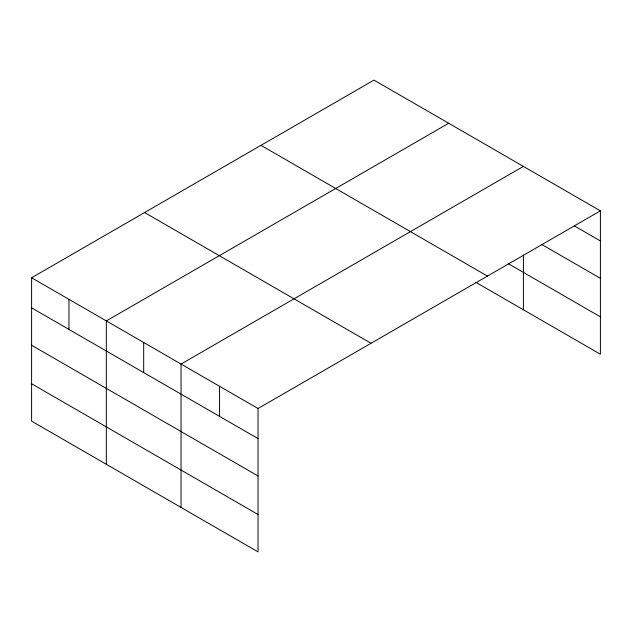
<?xml version="1.0" encoding="UTF-8"?>
<svg xmlns="http://www.w3.org/2000/svg" width="632" height="632" viewBox="0 0 632 632"><rect width="100%" height="100%" fill="white"/><g stroke="black" fill="none" stroke-linecap="round" stroke-linejoin="round"><path stroke-width="0.95" d="M475.857 282.322L600.4 354.228L600.4 210.851L373.962 80.114L31.6 277.772L31.6 421.149L258.038 551.886L258.038 408.509L31.6 277.772M448.688 123.256L106.326 320.914L106.326 464.299M523.407 166.398L181.052 364.056L181.052 507.441M258.038 408.509L600.4 210.851M574.456 225.964L600.4 240.942M541.822 244.505L600.4 278.325M508.128 263.568L600.4 316.845M260.984 145.344L487.422 276.073M144.578 212.542L371.016 343.279M31.6 307.863L258.038 438.6M31.6 345.246L258.038 475.983M31.6 383.766L258.038 514.503M523.407 255.059L523.407 309.775M219.549 386.278L219.549 416.377M143.685 342.489L143.685 372.58M68.959 299.347L68.959 329.438"/></g></svg>
